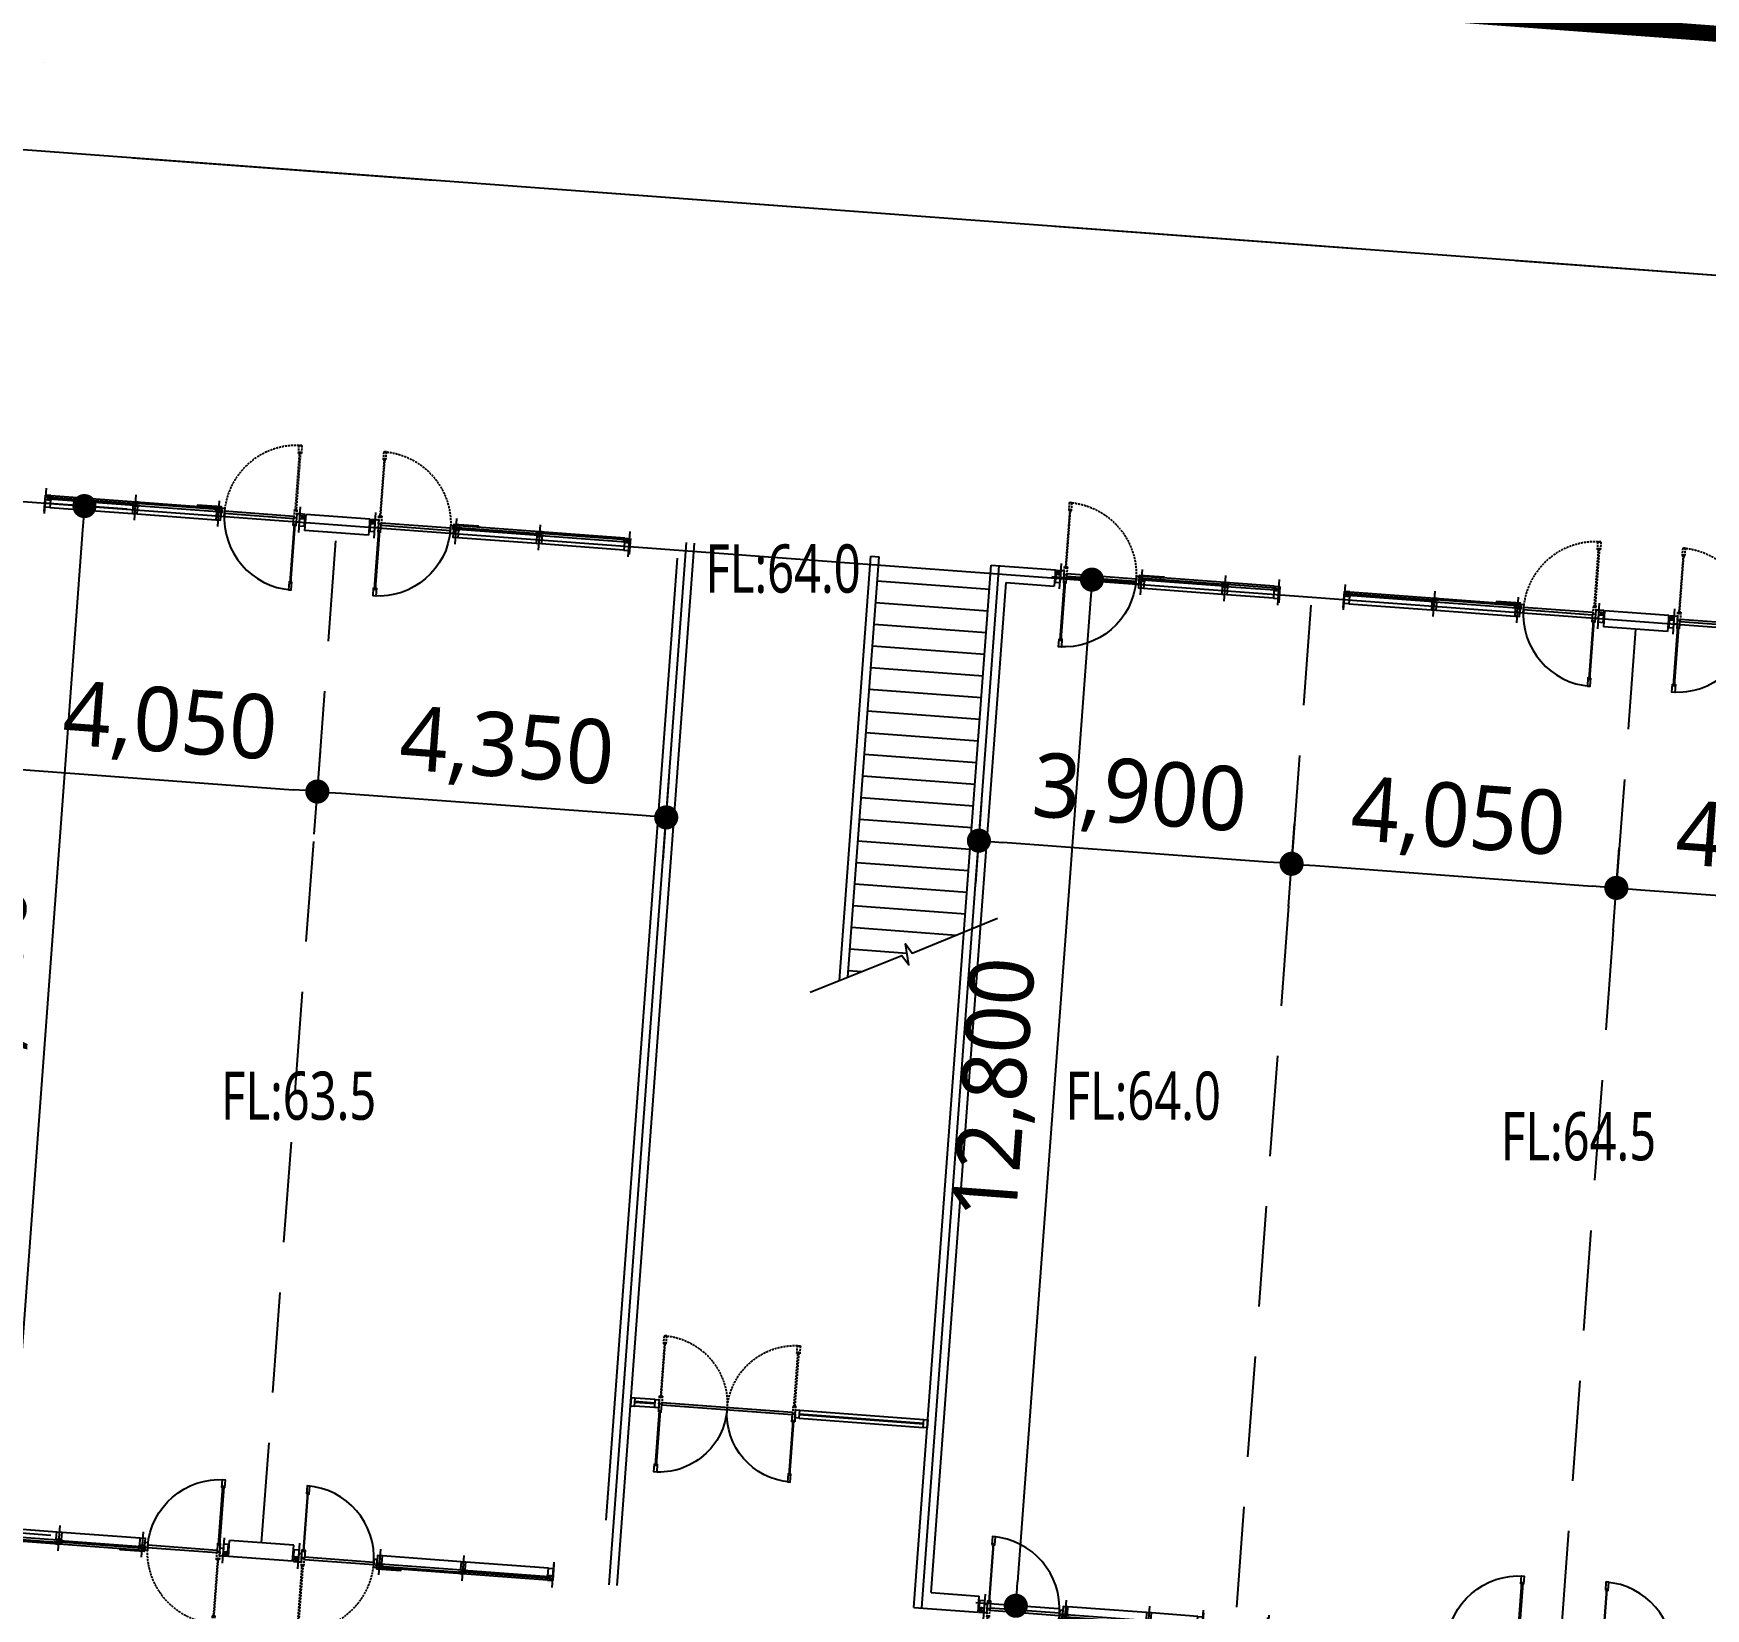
# Model space of a CAD drawing. Header units: millimetres. Extents: x 75184266 to 76346726, y -35850126 to -33679385.
# Drawn here: x 75355304 to 75376100, y -34860888 to -34841293 of the extents above; entities that cross this region are included whole.
import ezdxf
from ezdxf.xclip import XClip

# ---------------------------------------------------------------- set-up
doc = ezdxf.new("R2010")
doc.units = ezdxf.units.MM
doc.header["$LTSCALE"] = 50
doc.header["$MEASUREMENT"] = 0
doc.header["$XCLIPFRAME"] = 2
doc.header["$PDMODE"] = 1
doc.header["$PDSIZE"] = -3
for name, pattern in [('PHANTOM2', [1.25, 0.625, -0.125, 0.125, -0.125, 0.125, -0.125]), ('XR-1F-PLAN$0$CEN', [62, 60, -1, 0, -1]), ('XR-1F-PLAN$0$HIDDEN', [0.375, 0.25, -0.125]), ('XR-B1$0$XR-지하3층$0$HID1', [2.3, 1.5, -0.8]), ('XR-지하3층$0$HID1', [2.3, 1.5, -0.8]), ('XR-지하3층$0$HIDDEN', [0.375, 0.25, -0.125])]:
    doc.linetypes.add(name, pattern=pattern)
doc.layers.get('0').update_dxf_attribs({"linetype": 'CONTINUOUS'})
doc.layers.get('Defpoints').update_dxf_attribs({"color": 51, "linetype": 'CONTINUOUS'})
for name, color, linetype in [('AA-MKXS', 3, 'CONTINUOUS'), ('XR-1F-PLAN$0$A-CEN02', 27, 'XR-1F-PLAN$0$CEN'), ('XR-1F-PLAN$0$A-DOR-FRAME', 7, 'CONTINUOUS'), ('XR-1F-PLAN$0$A-DOR-GL', 142, 'CONTINUOUS'), ('XR-1F-PLAN$0$A-DOR-HID', 9, 'XR-1F-PLAN$0$HIDDEN'), ('XR-1F-PLAN$0$A-DOR-TRACE', 8, 'CONTINUOUS'), ('XR-1F-PLAN$0$A-FRAME', 1, 'CONTINUOUS'), ('XR-1F-PLAN$0$A-HDCP7', 7, 'CONTINUOUS'), ('XR-1F-PLAN$0$A-WIN-ELE8', 8, 'CONTINUOUS'), ('XR-B1$0$00_블럭계획고', 7, 'CONTINUOUS'), ('XR-지하3층$0$보도라인', 7, 'CONTINUOUS')]:
    doc.layers.add(name, color=color, linetype=linetype)
for name, color, linetype, plot in [('XR-B1$0$XR-지하3층$0$DEFPOINT', 142, 'CONTINUOUS', False), ('XR-지하3층$0$DEFPOINT', 142, 'CONTINUOUS', False), ('건축', 8, 'CONTINUOUS', False)]:
    doc.layers.add(name, color=color, linetype=linetype, plot=plot)
doc.layers.add('XR-지하3층$0$$-길가장자리선', color=7, linetype='CONTINUOUS', lineweight=0)
doc.layers.add('XR-지하3층$0$0_plan', color=7, linetype='CONTINUOUS', lineweight=0)
doc.styles.add('HY각헤드라인M', font='')
doc.styles.add('XR-B1$0$HY각헤드라인M', font='')
doc.styles.add('XR-지하3층$0$SIM', font='simplex.shx')
doc.styles.add('XR-지하3층$0$돋움', font='', dxfattribs={"width": 0.9})
doc.styles.add('XR-지하3층$0$맑은고딕', font='')
doc.styles.get('HY각헤드라인M').set_extended_font_data('Malgun Gothic')
doc.styles.get('XR-B1$0$HY각헤드라인M').set_extended_font_data('Malgun Gothic')
doc.styles.get('XR-지하3층$0$돋움').set_extended_font_data('Dotum')
doc.styles.get('XR-지하3층$0$맑은고딕').set_extended_font_data('Malgun Gothic')
doc.dimstyles.new('XR-지하3층$0$20110829_평면도_면적조정$0$std_style', dxfattribs={"dimscale": 400, "dimtxt": 3, "dimasz": 1, "dimexe": 1.5, "dimexo": 2, "dimgap": 1, "dimtad": 1, "dimtoh": 1, "dimdec": 0, "dimzin": 0, "dimdsep": 46, "dimtxsty": 'XR-지하3층$0$돋움', "dimblk": 'XR-지하3층$0$20110829_평면도_면적조정$0$01420DDOT01', "dimblk1": 'XR-지하3층$0$20110829_평면도_면적조정$0$01420DDOT01', "dimblk2": 'XR-지하3층$0$20110829_평면도_면적조정$0$01420DDOT01', "dimcen": 2.5, "dimdle": 8, "dimclrd": 256, "dimclre": 256, "dimclrt": 256, "dimadec": 0, "dimazin": 0, "dimtfac": 1, "dimtdec": 0, "dimtix": 1, "dimtmove": 2, "dimatfit": 3, "dimldrblk": 'XR-지하3층$0$20110829_평면도_면적조정$0$_ClosedBlank', "dimfxl": 1, "dimtolj": 1, "dimtzin": 0, "dimlwd": -1, "dimlwe": -1, "dimarcsym": 0})
doc.dimstyles.new('XR-지하3층$0$NDIM', dxfattribs={"dimtxt": 3, "dimasz": 1, "dimexe": 2, "dimexo": 5, "dimgap": 1, "dimtad": 1, "dimdec": 0, "dimrnd": 0.25, "dimdsep": 46, "dimlunit": 6, "dimtxsty": 'XR-지하3층$0$SIM', "dimblk": 'XR-지하3층$0$DIMDOT', "dimcen": 5, "dimclrd": 2, "dimclre": 2, "dimclrt": 6, "dimadec": 0, "dimazin": 0, "dimtfac": 1, "dimtdec": 0, "dimtix": 1, "dimtmove": 2, "dimatfit": 1, "dimldrblk": 'XR-지하3층$0$DIMDOT', "dimfxl": 1.5, "dimtolj": 1, "dimtzin": 0, "dimarcsym": 0})

# ---------------------------------------------------------------- blocks, each defined once
blk = doc.blocks.new('XR-지하3층$0$_Dot')
at = {"color": 0, "lineweight": -2}
blk.add_line((-0.5, 0), (-1, 0), dxfattribs=at)
at = {"color": 0, "const_width": 0.5}
blk.add_lwpolyline([(-0.25, 0, 1), (0.25, 0, 1)], format="xyb", close=True, dxfattribs=at)
blk = doc.blocks.new('*D135')
at = {"layer": 'Defpoints', "color": 0, "ltscale": 0.01, "transparency": 16777216}
for p in [(75369199, -34848143), (75367522, -34860853), (75368252, -34860908)]:
    blk.add_point(p, dxfattribs=at)
at = {"layer": '건축', "color": 0, "linetype": 'ByBlock', "lineweight": -2, "ltscale": 0.01}
blk.add_line((75369000, -34848128), (75367970, -34848051), dxfattribs=at)
at = {"layer": '건축', "color": 0, "lineweight": -2, "ltscale": 0.01}
for p, q in [((75368446, -34848388), (75367544, -34860554)), ((75368053, -34860893), (75367023, -34860816))]:
    blk.add_line(p, q, dxfattribs=at)
at = {"layer": '건축', "color": 0, "lineweight": -2, "ltscale": 0.01, "xscale": 300, "yscale": 300, "zscale": 300}
for p, rotation in [((75368469, -34848088), 85.75825524528541), ((75367522, -34860853), 265.7582552452855)]:
    blk.add_blockref('XR-지하3층$0$_Dot', p, dxfattribs=dict(at, rotation=rotation))
at = {"layer": '건축', "color": 6, "ltscale": 0.01, "insert": (75367314, -34854420), "char_height": 800, "attachment_point": 5, "rotation": 85.7583, "style": 'XR-지하3층$0$맑은고딕'}
blk.add_mtext('\\A1;12,800', dxfattribs=at)
blk = doc.blocks.new('XR-지하3층$0$DIMDOT')
blk.add_line((-2, 0), (2, 0))
at = {"color": 3}
for radius in [0.6, 0.28]:
    blk.add_circle((0, 0), radius, dxfattribs=at)
blk = doc.blocks.new('*D137')
at = {"layer": 'Defpoints', "color": 0, "ltscale": 0.01, "transparency": 16777216}
for p in [(75356669, -34847227), (75354992, -34859937), (75355722, -34859992)]:
    blk.add_point(p, dxfattribs=at)
at = {"layer": '건축', "color": 0, "linetype": 'ByBlock', "lineweight": -2, "ltscale": 0.01}
blk.add_line((75356469, -34847212), (75355440, -34847136), dxfattribs=at)
at = {"layer": '건축', "color": 0, "lineweight": -2, "ltscale": 0.01}
for p, q in [((75355916, -34847472), (75355014, -34859638)), ((75355522, -34859977), (75354493, -34859900))]:
    blk.add_line(p, q, dxfattribs=at)
at = {"layer": '건축', "color": 0, "lineweight": -2, "ltscale": 0.01, "xscale": 300, "yscale": 300, "zscale": 300}
for p, rotation in [((75355938, -34847173), 85.75825524528541), ((75354992, -34859937), 265.7582552452855)]:
    blk.add_blockref('XR-지하3층$0$_Dot', p, dxfattribs=dict(at, rotation=rotation))
at = {"layer": '건축', "color": 6, "ltscale": 0.01, "insert": (75354784, -34853505), "char_height": 800, "attachment_point": 5, "rotation": 85.7583, "style": 'XR-지하3층$0$맑은고딕'}
blk.add_mtext('\\A1;12,800', dxfattribs=at)
blk = doc.blocks.new('*D138')
at = {"layer": 'Defpoints', "color": 0, "ltscale": 0.01, "transparency": 16777216}
for p in [(75358835, -34850724), (75358781, -34851455), (75363119, -34851777)]:
    blk.add_point(p, dxfattribs=at)
at = {"layer": '건축', "color": 0, "lineweight": -2, "ltscale": 0.01}
for p, q in [((75358796, -34851255), (75358872, -34850226)), ((75362874, -34851024), (75359135, -34850747))]:
    blk.add_line(p, q, dxfattribs=at)
at = {"layer": '건축', "color": 0, "linetype": 'ByBlock', "lineweight": -2, "ltscale": 0.01}
blk.add_line((75363134, -34851577), (75363211, -34850548), dxfattribs=at)
at = {"layer": '건축', "color": 0, "lineweight": -2, "ltscale": 0.01, "xscale": 300, "yscale": 300, "zscale": 300}
for p, rotation in [((75358835, -34850724), 175.7582552519373), ((75363174, -34851046), 355.7582552519373)]:
    blk.add_blockref('XR-지하3층$0$_Dot', p, dxfattribs=dict(at, rotation=rotation))
at = {"layer": '건축', "color": 6, "ltscale": 0.01, "insert": (75361055, -34850207), "char_height": 800, "attachment_point": 5, "rotation": 355.7583, "style": 'XR-지하3층$0$맑은고딕'}
blk.add_mtext('\\A1; 4,350', dxfattribs=at)
blk = doc.blocks.new('*D149')
at = {"layer": 'Defpoints', "color": 0, "ltscale": 0.01, "transparency": 16777216}
for p in [(75374991, -34851923), (75370898, -34852354), (75374937, -34852653)]:
    blk.add_point(p, dxfattribs=at)
at = {"layer": '건축', "color": 0, "linetype": 'ByBlock', "lineweight": -2, "ltscale": 0.01}
blk.add_line((75370913, -34852154), (75370989, -34851124), dxfattribs=at)
at = {"layer": '건축', "color": 0, "lineweight": -2, "ltscale": 0.01}
for p, q in [((75374952, -34852454), (75375028, -34851424)), ((75371251, -34851645), (75374692, -34851900))]:
    blk.add_line(p, q, dxfattribs=at)
at = {"layer": '건축', "color": 0, "lineweight": -2, "ltscale": 0.01, "xscale": 300, "yscale": 300, "zscale": 300}
for p, rotation in [((75370952, -34851623), 175.7582556734697), ((75374991, -34851923), 355.7582556734697)]:
    blk.add_blockref('XR-지하3층$0$_Dot', p, dxfattribs=dict(at, rotation=rotation))
at = {"layer": '건축', "color": 6, "ltscale": 0.01, "insert": (75373022, -34851094), "char_height": 800, "attachment_point": 5, "rotation": 355.7583, "style": 'XR-지하3층$0$맑은고딕'}
blk.add_mtext('\\A1;4,050', dxfattribs=at)
blk = doc.blocks.new('*D150')
at = {"layer": 'Defpoints', "color": 0, "ltscale": 0.01, "transparency": 16777216}
for p in [(75367063, -34851335), (75367009, -34852065), (75370898, -34852354)]:
    blk.add_point(p, dxfattribs=at)
at = {"layer": '건축', "color": 0, "lineweight": -2, "ltscale": 0.01}
for p, q in [((75367023, -34851866), (75367100, -34850836)), ((75370653, -34851601), (75367362, -34851357))]:
    blk.add_line(p, q, dxfattribs=at)
at = {"layer": '건축', "color": 0, "linetype": 'ByBlock', "lineweight": -2, "ltscale": 0.01}
blk.add_line((75370913, -34852154), (75370989, -34851124), dxfattribs=at)
at = {"layer": '건축', "color": 0, "lineweight": -2, "ltscale": 0.01, "xscale": 300, "yscale": 300, "zscale": 300}
for p, rotation in [((75367063, -34851335), 175.7582552519373), ((75370952, -34851623), 355.7582552519373)]:
    blk.add_blockref('XR-지하3층$0$_Dot', p, dxfattribs=dict(at, rotation=rotation))
at = {"layer": '건축', "color": 6, "ltscale": 0.01, "insert": (75369058, -34850800), "char_height": 800, "attachment_point": 5, "rotation": 355.7583, "style": 'XR-지하3층$0$맑은고딕'}
blk.add_mtext('\\A1;3,900', dxfattribs=at)
blk = doc.blocks.new('*D151')
at = {"layer": 'Defpoints', "color": 0, "ltscale": 0.01, "transparency": 16777216}
for p in [(75358835, -34850724), (75354742, -34851155), (75358781, -34851455)]:
    blk.add_point(p, dxfattribs=at)
at = {"layer": '건축', "color": 0, "linetype": 'ByBlock', "lineweight": -2, "ltscale": 0.01}
blk.add_line((75354757, -34850956), (75354833, -34849926), dxfattribs=at)
at = {"layer": '건축', "color": 0, "lineweight": -2, "ltscale": 0.01}
for p, q in [((75358796, -34851255), (75358872, -34850226)), ((75355096, -34850447), (75358536, -34850702))]:
    blk.add_line(p, q, dxfattribs=at)
at = {"layer": '건축', "color": 0, "lineweight": -2, "ltscale": 0.01, "xscale": 300, "yscale": 300, "zscale": 300}
for p, rotation in [((75354796, -34850425), 175.7582556734697), ((75358835, -34850724), 355.7582556734697)]:
    blk.add_blockref('XR-지하3층$0$_Dot', p, dxfattribs=dict(at, rotation=rotation))
at = {"layer": '건축', "color": 6, "ltscale": 0.01, "insert": (75356866, -34849896), "char_height": 800, "attachment_point": 5, "rotation": 355.7583, "style": 'XR-지하3층$0$맑은고딕'}
blk.add_mtext('\\A1; 4,050', dxfattribs=at)
blk = doc.blocks.new('*D182')
at = {"layer": 'Defpoints', "color": 0, "ltscale": 0.01, "transparency": 16777216}
for p in [(75379030, -34852222), (75374937, -34852653), (75378976, -34852953)]:
    blk.add_point(p, dxfattribs=at)
at = {"layer": '건축', "color": 0, "linetype": 'ByBlock', "lineweight": -2, "ltscale": 0.01}
blk.add_line((75374952, -34852454), (75375028, -34851424), dxfattribs=at)
at = {"layer": '건축', "color": 0, "lineweight": -2, "ltscale": 0.01}
for p, q in [((75378991, -34852753), (75379067, -34851724)), ((75375290, -34851945), (75378731, -34852200))]:
    blk.add_line(p, q, dxfattribs=at)
at = {"layer": '건축', "color": 0, "lineweight": -2, "ltscale": 0.01, "xscale": 300, "yscale": 300, "zscale": 300}
for p, rotation in [((75374991, -34851923), 175.7582556734697), ((75379030, -34852222), 355.7582556734697)]:
    blk.add_blockref('XR-지하3층$0$_Dot', p, dxfattribs=dict(at, rotation=rotation))
at = {"layer": '건축', "color": 6, "ltscale": 0.01, "insert": (75377061, -34851394), "char_height": 800, "attachment_point": 5, "rotation": 355.7583, "style": 'XR-지하3층$0$맑은고딕'}
blk.add_mtext('\\A1;4,050', dxfattribs=at)
blk = doc.blocks.new('XR-1F-PLAN$0$A$C10B20476')
at = {"layer": 'Defpoints'}
for p, q in [((134, 35), (110, 35)), ((110, 35), (110, 0)), ((134, 35), (134, 0))]:
    blk.add_line(p, q, dxfattribs=at)
at = {"layer": 'XR-1F-PLAN$0$A-CEN02', "linetype": 'Continuous'}
blk.add_line((318, 80), (0, 80), dxfattribs=at)
at = {"layer": 'XR-1F-PLAN$0$A-FRAME'}
for p, q in [((144, 80), (110, 80)), ((110, 56), (144, 56)), ((110, 43), (144, 43)), ((144, 20), (134, 20))]:
    blk.add_line(p, q, dxfattribs=at)
for points in [[(88, 20), (88, 80)], [(110, 35), (110, 80)], [(122, 48), (144, 48), (144, 20), (238, 20), (238, 80), (144, 80), (144, 51), (122, 51), (122, 48)]]:
    blk.add_lwpolyline(points, dxfattribs=at)
blk = doc.blocks.new('XR-1F-PLAN$0$A$C491451C1')
at = {"layer": 'Defpoints'}
for p, q in [((15, 208), (-20, 208)), ((15, 184), (15, 208)), ((45, 208), (45, 184)), ((45, 208), (80, 208)), ((15, 184), (-20, 184)), ((45, 184), (80, 184))]:
    blk.add_line(p, q, dxfattribs=at)
at = {"layer": 'XR-1F-PLAN$0$A-CEN02', "linetype": 'Continuous'}
blk.add_line((30, 0), (30, 318), dxfattribs=at)
at = {"layer": 'XR-1F-PLAN$0$A-FRAME'}
for p, q in [((24, 208), (24, 174)), ((37, 208), (37, 174)), ((0, 174), (0, 184)), ((60, 174), (60, 184))]:
    blk.add_line(p, q, dxfattribs=at)
for points in [[(0, 230), (60, 230)], [(15, 208), (45, 208)], [(29, 196), (29, 174), (0, 174), (0, 80), (60, 80), (60, 174), (32, 174), (32, 196), (29, 196)]]:
    blk.add_lwpolyline(points, dxfattribs=at)
blk = doc.blocks.new('XR-1F-PLAN$0$A$C7F517DA1')
at = {"layer": 'XR-1F-PLAN$0$A-DOR-FRAME', "ltscale": 0.5, "elevation": 0}
for points in [[(50, 1675), (60, 1675), (60, 1690), (75, 1690), (75, 1675), (85, 1675), (85, 1775), (50, 1775)], [(50, 925), (10, 925), (10, 825), (50, 825)], [(990, 925), (950, 925), (950, 825), (990, 825)]]:
    blk.add_lwpolyline(points, close=True, dxfattribs=at)
blk.add_lwpolyline([(50, 875), (50, 975), (60, 975), (60, 960), (75, 960), (75, 975), (85, 975), (85, 875), (50, 875)], dxfattribs=at)
at = {"layer": 'XR-1F-PLAN$0$A-DOR-GL', "elevation": 0}
blk.add_lwpolyline([(62, 962), (72, 962), (72, 1687), (62, 1687)], close=True, dxfattribs=at)
at = {"layer": 'XR-1F-PLAN$0$A-DOR-HID', "ltscale": 2, "elevation": 0}
blk.add_lwpolyline([(50, 875), (50, 775), (60, 775), (60, 790), (75, 790), (75, 775), (85, 775), (85, 875), (50, 875)], dxfattribs=at)
for points in [[(62, 788), (72, 788), (72, 63), (62, 63)], [(50, 75), (60, 75), (60, 60), (75, 60), (75, 75), (85, 75), (85, -25), (50, -25)]]:
    blk.add_lwpolyline(points, close=True, dxfattribs=at)
at = {"layer": 'XR-1F-PLAN$0$A-DOR-HID', "ltscale": 2}
blk.add_arc((50, 875, 0), 900, 270, 0, dxfattribs=at)
at = {"layer": 'XR-1F-PLAN$0$A-DOR-TRACE'}
blk.add_arc((50, 875, 0), 900, 0, 90, dxfattribs=at)
at = {"layer": 'XR-1F-PLAN$0$A-WIN-ELE8'}
for p, q in [((85, 890, 0), (950, 890, 0)), ((85, 860, 0), (950, 860, 0))]:
    blk.add_line(p, q, dxfattribs=at)
blk = doc.blocks.new('Showwindow-8.1')
at = {"layer": 'AA-MKXS', "ltscale": 0.5}
for p, q in [((-3650, -150, 0), (-3650, 50, 0)), ((-400, -150), (-400, 50)), ((-400, 50), (400, 50, 0)), ((400, -150, 0), (400, 50, 0)), ((3650, -150, 0), (3650, 50, 0)), ((-410, -150, 0), (-410, -128, 0)), ((-400, -150), (400, -150, 0))]:
    blk.add_line(p, q, dxfattribs=at)
at = {"layer": 'XR-1F-PLAN$0$A-DOR-GL'}
for points in [[(-3595, -104), (-3595, -128), (-2535, -128), (-2535, -104)], [(-1495, -104), (-1495, -128), (-2505, -128), (-2505, -104)], [(1495, -104), (1495, -128), (2505, -128), (2505, -104)], [(3595, -104), (3595, -128), (2535, -128), (2535, -104)]]:
    blk.add_lwpolyline(points, close=True, dxfattribs=at)
at = {"layer": 'XR-1F-PLAN$0$A-FRAME'}
for p, q in [((-3640, -150, 0), (-3640, -128, 0)), ((-3580, -150, 0), (-3580, -128, 0)), ((-2550, -150, 0), (-2550, -128, 0)), ((-2490, -150, 0), (-2490, -128, 0)), ((-470, -150, 0), (-470, -128, 0)), ((410, -150, 0), (410, -128, 0)), ((470, -150, 0), (470, -128, 0)), ((2490, -150, 0), (2490, -128, 0)), ((2550, -150, 0), (2550, -128, 0)), ((3580, -150, 0), (3580, -128, 0)), ((3640, -150, 0), (3640, -128, 0))]:
    blk.add_line(p, q, dxfattribs=at)
at = {"layer": 'XR-1F-PLAN$0$A-HDCP7'}
for points in [[(-1750, -150), (-1450, -150), (-1450, -165), (-1750, -165)], [(1750, -150), (1450, -150), (1450, -165), (1750, -165)]]:
    blk.add_lwpolyline(points, close=True, dxfattribs=at)
at = {"layer": 'XR-1F-PLAN$0$A-WIN-ELE8'}
for p, q in [((-3580, 0, 0), (-2550, 0)), ((-3580, -150, 0), (-1510, -150)), ((-2490, 0), (-1510, 0)), ((2490, 0), (1510, 0)), ((3580, -150, 0), (1510, -150)), ((3580, 0, 0), (2550, 0))]:
    blk.add_line(p, q, dxfattribs=at)
at = {"layer": 'XR-1F-PLAN$0$A-DOR-FRAME', "ltscale": 600, "extrusion": (0, 0, -1), "zscale": -1}
blk.add_blockref('XR-1F-PLAN$0$A$C7F517DA1', (460, -975, 0), dxfattribs=at)
at = {"layer": 'XR-1F-PLAN$0$A-DOR-FRAME', "ltscale": 600, "extrusion": (0, 0, -1), "xscale": -1, "zscale": -1}
blk.add_blockref('XR-1F-PLAN$0$A$C7F517DA1', (-460, -975, 0), dxfattribs=at)
at = {"layer": 'XR-1F-PLAN$0$A-FRAME', "rotation": 90}
blk.add_blockref('XR-1F-PLAN$0$A$C10B20476', (-3560, -238, 0), dxfattribs=at)
at = {"layer": 'XR-1F-PLAN$0$A-FRAME', "ltscale": 0.5, "extrusion": (0, 0, -1), "zscale": -1, "rotation": 180}
for p in [(2550, 80), (1510, 80)]:
    blk.add_blockref('XR-1F-PLAN$0$A$C491451C1', p, dxfattribs=at)
at = {"layer": 'XR-1F-PLAN$0$A-FRAME', "extrusion": (0, 0, -1), "xscale": -1, "zscale": -1, "rotation": 270}
blk.add_blockref('XR-1F-PLAN$0$A$C10B20476', (390, -238), dxfattribs=at)
at = {"layer": 'XR-1F-PLAN$0$A-FRAME', "extrusion": (0, 0, -1), "zscale": -1, "rotation": 90}
blk.add_blockref('XR-1F-PLAN$0$A$C10B20476', (-390, -238), dxfattribs=at)
at = {"layer": 'XR-1F-PLAN$0$A-FRAME', "ltscale": 0.5, "extrusion": (0, 0, -1), "xscale": -1, "zscale": -1, "rotation": 180}
for p in [(-1510, 80), (-2550, 80)]:
    blk.add_blockref('XR-1F-PLAN$0$A$C491451C1', p, dxfattribs=at)
at = {"layer": 'XR-1F-PLAN$0$A-FRAME', "xscale": -1, "rotation": 270}
blk.add_blockref('XR-1F-PLAN$0$A$C10B20476', (3560, -238, 0), dxfattribs=at)
blk = doc.blocks.new('SW-3.9')
at = {"layer": 'AA-MKXS', "ltscale": 0.5}
for p, q in [((0, 200), (0, 0)), ((2800, 200, 0), (2800, 0, 0))]:
    blk.add_line(p, q, dxfattribs=at)
at = {"layer": 'XR-1F-PLAN$0$A-DOR-GL', "elevation": 0}
for points in [[(1095, 154), (1095, 178), (2105, 178), (2105, 154)], [(2745, 154), (2745, 178), (2135, 178), (2135, 154)]]:
    blk.add_lwpolyline(points, close=True, dxfattribs=at)
at = {"layer": 'XR-1F-PLAN$0$A-FRAME'}
for p, q in [((10, 200), (10, 178)), ((70, 200), (70, 178)), ((2090, 200), (2090, 178)), ((2150, 200), (2150, 178)), ((2730, 200, 0), (2730, 178, 0)), ((2790, 200, 0), (2790, 178, 0))]:
    blk.add_line(p, q, dxfattribs=at)
at = {"layer": 'XR-1F-PLAN$0$A-HDCP7', "elevation": 0}
blk.add_lwpolyline([(1350, 200), (1050, 200), (1050, 215), (1350, 215)], close=True, dxfattribs=at)
at = {"layer": 'XR-1F-PLAN$0$A-WIN-ELE8'}
for p, q in [((2730, 200, 0), (1110, 200, 0)), ((2090, 50, 0), (1110, 50, 0)), ((2730, 50, 0), (2150, 50, 0))]:
    blk.add_line(p, q, dxfattribs=at)
at = {"layer": 'XR-1F-PLAN$0$A-DOR-FRAME', "ltscale": 600, "extrusion": (0, 0, -1), "zscale": -1, "rotation": 179.9999999825117}
blk.add_blockref('XR-1F-PLAN$0$A$C7F517DA1', (-60, 1025, 0), dxfattribs=at)
at = {"layer": 'XR-1F-PLAN$0$A-FRAME'}
for p, rotation in [((-10, 288, 0), 270.0000000174883), ((2710, 288, 0), 270.0000000174886)]:
    blk.add_blockref('XR-1F-PLAN$0$A$C10B20476', p, dxfattribs=dict(at, rotation=rotation))
at = {"layer": 'XR-1F-PLAN$0$A-FRAME', "ltscale": 0.5, "extrusion": (0, 0, -1), "zscale": -1}
for p in [(-1110, -30, 0), (-2150, -30, 0)]:
    blk.add_blockref('XR-1F-PLAN$0$A$C491451C1', p, dxfattribs=at)
blk = doc.blocks.new('XR-1F-PLAN$0$양개문')
at = {"layer": 'XR-1F-PLAN$0$A-DOR-FRAME', "ltscale": 0.5}
for points in [[(50, 800), (60, 800), (60, 815), (75, 815), (75, 800), (85, 800), (85, 900), (50, 900)], [(1750, 800), (1740, 800), (1740, 815), (1725, 815), (1725, 800), (1715, 800), (1715, 900), (1750, 900)], [(50, 100), (0, 100), (0, 0), (50, 0)], [(50, 150), (60, 150), (60, 135), (75, 135), (75, 150), (85, 150), (85, 50), (50, 50)], [(1750, 150), (1740, 150), (1740, 135), (1725, 135), (1725, 150), (1715, 150), (1715, 50), (1750, 50)], [(1800, 100), (1750, 100), (1750, 0), (1800, 0)]]:
    blk.add_lwpolyline(points, close=True, dxfattribs=at)
at = {"layer": 'XR-1F-PLAN$0$A-DOR-GL'}
for points in [[(62, 137), (72, 137), (72, 812), (62, 812)], [(1737, 137), (1727, 137), (1727, 812), (1737, 812)]]:
    blk.add_lwpolyline(points, close=True, dxfattribs=at)
at = {"layer": 'XR-1F-PLAN$0$A-DOR-HID', "ltscale": 2}
for points in [[(50, -50), (60, -50), (60, -35), (75, -35), (75, -50), (85, -50), (85, 50), (50, 50)], [(1750, -50), (1740, -50), (1740, -35), (1725, -35), (1725, -50), (1715, -50), (1715, 50), (1750, 50)], [(62, -37), (72, -37), (72, -712), (62, -712)], [(1737, -37), (1727, -37), (1727, -712), (1737, -712)], [(50, -700), (60, -700), (60, -715), (75, -715), (75, -700), (85, -700), (85, -800), (50, -800)], [(1750, -700), (1740, -700), (1740, -715), (1725, -715), (1725, -700), (1715, -700), (1715, -800), (1750, -800)]]:
    blk.add_lwpolyline(points, close=True, dxfattribs=at)
for centre, start, end in [((50, 50), 270, 0), ((1750, 50), 180, 270)]:
    blk.add_arc(centre, 850, start, end, dxfattribs=at)
at = {"layer": 'XR-1F-PLAN$0$A-DOR-TRACE'}
for centre, start, end in [((50, 50), 360, 90), ((1750, 50), 90, 180)]:
    blk.add_arc(centre, 850, start, end, dxfattribs=at)
at = {"layer": 'XR-1F-PLAN$0$A-WIN-ELE8'}
for p, q in [((1715, 65), (85, 65)), ((1715, 35), (85, 35))]:
    blk.add_line(p, q, dxfattribs=at)
blk = doc.blocks.new('XR-지하3층$0$20110829_평면도_면적조정$0$01420DDOT01')
blk.add_line((-1.5, 0), (1.5, 0))
at = {"const_width": 0.5}
blk.add_lwpolyline([(-0.25, 0, 1), (0.25, 0, 1)], format="xyb", close=True, dxfattribs=at)
blk = doc.blocks.new('*D234')
at = {"layer": 'Defpoints', "color": 0, "transparency": 16777216}
for p in [(75355963, -34834675, 0), (75518258, -34836691), (75517519, -34846658, 0)]:
    blk.add_point(p, dxfattribs=at)
at = {"layer": '건축'}
for p, q in [((75356022, -34833877), (75356746, -34824111)), ((75357101, -34824739), (75517859, -34836662)), ((75517578, -34845860), (75518303, -34836093))]:
    blk.add_line(p, q, dxfattribs=at)
at = {"layer": '건축', "xscale": 400, "yscale": 400, "zscale": 400}
for p, rotation in [((75356702, -34824709), 175.7582552519373), ((75518258, -34836691), 355.7582552519373)]:
    blk.add_blockref('XR-지하3층$0$20110829_평면도_면적조정$0$01420DDOT01', p, dxfattribs=dict(at, rotation=rotation))
at = {"layer": '건축', "insert": (75437576, -34829403), "char_height": 1800, "attachment_point": 5, "rotation": 355.7583, "style": 'XR-지하3층$0$돋움'}
blk.add_mtext('\\A1;162000', dxfattribs=at)
blk = doc.blocks.new('XR-지하3층$0$20110829_평면도_면적조정$0$_ClosedBlank')
at = {"color": 0, "linetype": 'ByBlock', "lineweight": -2}
for p, q in [((-1, 0.167), (0, 0)), ((-1, 0.167), (-1, -0.167)), ((0, 0), (-1, -0.167))]:
    blk.add_line(p, q, dxfattribs=at)
blk = doc.blocks.new('11111111')
at = {"layer": 'XR-B1$0$XR-지하3층$0$DEFPOINT', "linetype": 'XR-B1$0$XR-지하3층$0$HID1', "ltscale": 50}
blk.add_lwpolyline([(77060562, -34332853), (77063587, -34317853), (77063649, -34280876), (77066707, -34245876), (77066734, -34229679), (76979951, -34223236), (76855438, -34213992, -0.110486), (76808135, -34238483), (76803058, -34244661), (76799605, -34368327), (76804810, -34373679), (76934251, -34373677), (76959243, -34369677), (76989587, -34369677), (77004594, -34370677), (77051655, -34370675), (77060514, -34361831)], format="xyb", close=True, dxfattribs=at)
at = {"layer": 'XR-B1$0$00_블럭계획고', "color": 3, "style": 'XR-B1$0$HY각헤드라인M', "width": 0.75}
for s, p in [('FL:64.0', (76868648, -34219851)), ('FL:63.5', (76862623, -34226409)), ('FL:64.0', (76873128, -34226409)), ('FL:64.5', (76878542, -34226913))]:
    blk.add_text(s, height=600, rotation=0, dxfattribs=at).set_placement(p)
blk = doc.blocks.new('XR-지하3층$0$A$C723B38EE')
at = {"layer": 'XR-지하3층$0$$-길가장자리선', "color": 8}
blk.add_lwpolyline([(187.575, 340.478, 0.170081), (242.093, 381.569)], format="xyb", dxfattribs=at)
at = {"layer": 'XR-지하3층$0$0_plan', "color": 8}
blk.add_lwpolyline([(0.288, 354.688, 0.009046), (6.339, 355.041, -0.06989), (137.259, 346.764, 0.552713), (247.348, 461.749), (214.687, 591.718, 0.017723), (212.963, 597.674, 0.017723)], format="xyb", dxfattribs=at)
at = {"layer": 'XR-지하3층$0$DEFPOINT', "linetype": 'XR-지하3층$0$HID1', "ltscale": 50}
blk.add_lwpolyline([(439.7, 226.504), (442.725, 241.504), (442.787, 278.481), (445.845, 313.481), (445.872, 329.678), (359.089, 336.121), (234.575, 345.365, -0.110486), (187.273, 320.874), (182.196, 314.697), (178.743, 191.031), (183.947, 185.678), (313.388, 185.68), (338.38, 189.68), (368.725, 189.68), (383.732, 188.681), (430.793, 188.682), (439.652, 197.526)], format="xyb", close=True, dxfattribs=at)
at = {"layer": 'XR-지하3층$0$보도라인', "color": 8}
for points in [[(15.146, 355.633), (15.269, 353.998, 0.405547), (21.522, 348.451, -0.049566), (113.107, 343.49), (128.463, 343.907, -0.003899), (135.607, 342.508), (136.496, 342.327, 0.04944), (155.826, 340.341), (171.534, 337.975, 0.081523), (174.773, 338.039, 0.214435), (243.914, 385.835, 0.450552), (241.231, 394.414), (238.187, 395.777)], [(224.108, 345.424, 0.090628), (252.758, 375.488)]]:
    blk.add_lwpolyline(points, format="xyb", dxfattribs=at)
blk.add_arc((156.182, 438.839), 101, 288.03954, 326.27527, dxfattribs=at)

msp = doc.modelspace()

# ---------------------------------------------------------------- linework, layer by layer
at = {"layer": '건축', "ltscale": 0.5}
for p, q in [((75355446.7, -34841657.6), (75355446.7, -34841657.6)), ((75350478, -34846767.6), (75411986.2, -34851329.6)), ((75362465.4, -34860592.1), (75363427, -34847627.7)), ((75362565.2, -34860599.5), (75363526.7, -34847635.1)), ((75362424.9, -34859786.9), (75363312.5, -34847819.8)), ((75366255, -34860873.2), (75367216.6, -34847908.8)), ((75366354.8, -34860880.6), (75367316.3, -34847916.2)), ((75367216.6, -34847908.8), (75368014.4, -34847967.9)), ((75366469.3, -34860688.5), (75367401.2, -34848123)), ((75367401.2, -34848123), (75367999.6, -34848167.4)), ((75366469.3, -34860688.5), (75367067.6, -34860732.9)), ((75366255, -34860873.2), (75367052.8, -34860932.3))]:
    msp.add_line(p, q, dxfattribs=at)
at = {"layer": '건축', "linetype": 'XR-지하3층$0$HIDDEN', "ltscale": 100}
for p, q in [((75358142.1, -34860070.9), (75359074.1, -34847505.4)), ((75371190.8, -34848404.1), (75370258.9, -34860969.6)), ((75375229.7, -34848703.6), (75374297.8, -34861269.1))]:
    msp.add_line(p, q, dxfattribs=at)
at = {"layer": '건축'}
for p, q in [((75365329.3, -34853074.4), (75365720.7, -34847797.8)), ((75365432.7, -34853032.9), (75365820.4, -34847805.2)), ((75365720.7, -34847797.8), (75365820.4, -34847805.2)), ((75365798.2, -34848104.4), (75367194.4, -34848207.9)), ((75365778.2, -34848373.7), (75367174.4, -34848477.2)), ((75365758.3, -34848642.9), (75367154.4, -34848746.5)), ((75365738.3, -34848912.2), (75367134.5, -34849015.7)), ((75365718.3, -34849181.4), (75367114.5, -34849285)), ((75365698.4, -34849450.7), (75367094.5, -34849554.2)), ((75365678.4, -34849720), (75367074.6, -34849823.5)), ((75365658.4, -34849989.2), (75367054.6, -34850092.8)), ((75365638.5, -34850258.5), (75367034.6, -34850362)), ((75365618.5, -34850527.7), (75367014.7, -34850631.3)), ((75365598.5, -34850797), (75366994.7, -34850900.6)), ((75365578.5, -34851066.3), (75366974.7, -34851169.8)), ((75365558.6, -34851335.5), (75366954.7, -34851439.1)), ((75365538.6, -34851604.8), (75366934.8, -34851708.3)), ((75365518.6, -34851874), (75366914.8, -34851977.6)), ((75365498.7, -34852143.3), (75366894.8, -34852246.9)), ((75365478.7, -34852412.6), (75366780.3, -34852509.1)), ((75365458.7, -34852681.8), (75366167.3, -34852734.4)), ((75365438.8, -34852951.1), (75365605.6, -34852963.5)), ((75363030.5, -34858387), (75362780.8, -34858368.5)), ((75363033.8, -34858342.2), (75362784.1, -34858323.6)), ((75363034.6, -34858332.2), (75362784.8, -34858313.7)), ((75363037.9, -34858287.3), (75362788.2, -34858268.8)), ((75364832.7, -34858420.4), (75366378.3, -34858535.1)), ((75364825.3, -34858520.1), (75366370.9, -34858634.8)), ((75364828.6, -34858475.3), (75366374.2, -34858589.9)), ((75364829.4, -34858465.3), (75366375, -34858579.9))]:
    msp.add_line(p, q, dxfattribs=at)
at = {"layer": '건축', "linetype": 'PHANTOM2', "ltscale": 50, "const_width": 200}
msp.add_lwpolyline([(75558575, -34961553.7), (75561600, -34946553.7), (75561662, -34909408.3), (75564720.4, -34874408.3), (75564752.3, -34855292.5), (75475186.2, -34848643), (75349448.2, -34839308.1, -0.1151176), (75301449.9, -34864222.7), (75295101, -34871948.7), (75291583.8, -34997908.7), (75298555.5, -35005077.8), (75429502.2, -35005076.4), (75454494.2, -35001076.2), (75484500.6, -35001075.9), (75499507.3, -35002075.7), (75547909.7, -35002074.4), (75558525.1, -34991476.6)], format="xyb", close=True, dxfattribs=at)
at = {"layer": '건축'}
msp.add_lwpolyline([(75364963.5, -34853221.4), (75366106.2, -34852762.3), (75366190.8, -34852878.6), (75366148.3, -34852617.9), (75366232.8, -34852734.2), (75367293.4, -34852298.2)], dxfattribs=at)
at = {"layer": '건축', "ltscale": 600}
for points in [[(75362788.2, -34858268.8), (75362738.3, -34858265.1), (75362730.9, -34858364.8), (75362780.8, -34858368.5)], [(75366378.3, -34858535.1), (75366428.2, -34858538.8), (75366420.8, -34858638.5), (75366370.9, -34858634.8)]]:
    msp.add_lwpolyline(points, close=True, dxfattribs=at)

# ---------------------------------------------------------------- block references
at = {"layer": '건축', "ltscale": 0.5}
ref = msp.add_blockref('XR-지하3층$0$A$C723B38EE', (75115875.3, -35187756.2), dxfattribs=dict(at, xscale=999.9999999999998, yscale=999.9999999999998, zscale=999.9999999999998))
XClip(ref).set_block_clipping_path([(137.7798442268, 119.9958357572), (497.8511876765, 396.6664658143)])
at = {"layer": '건축'}
msp.add_blockref('11111111', (-1504986.9, -628399), dxfattribs=at)
for name, p, rotation in [('Showwindow-8.1', (75359077.8, -34847455.5, 0), 175.7582056840305), ('SW-3.9', (75367999.6, -34848167.4), 355.7582056868995), ('Showwindow-8.1', (75375233.4, -34848653.8, 0), 175.7582056840305)]:
    msp.add_blockref(name, p, dxfattribs=dict(at, rotation=rotation))
at = {"layer": '건축', "xscale": -1}
for name, p, rotation in [('XR-1F-PLAN$0$양개문', (75363037.6, -34858287.3), 175.7582554285228), ('Showwindow-8.1', (75358138.4, -34860120.8, 0), 355.7583051670322), ('SW-3.9', (75367067.6, -34860732.9), 175.7583051641631), ('Showwindow-8.1', (75374294.1, -34861319, 0), 355.7583051670322)]:
    msp.add_blockref(name, p, dxfattribs=dict(at, rotation=rotation))

# ---------------------------------------------------------------- texts
at = {"layer": '건축', "style": 'HY각헤드라인M', "width": 0.75}
for s, p in [('FL:64.0', (75363660.8, -34848249.8)), ('FL:63.5', (75357636.5, -34854807.7)), ('FL:64.0', (75368141, -34854807.7)), ('FL:64.5', (75373554.7, -34855312.4))]:
    msp.add_text(s, height=600, rotation=0, dxfattribs=at).set_placement(p)

# ---------------------------------------------------------------- dimensions: what is measured, and where the dimension line sits
at = {"layer": '건축'}
dim = msp.add_linear_dim(base=(75518258.2, -34836691.4), p1=(75355962.8, -34834675.2, 0), p2=(75517519.1, -34846657.5, 0), angle=355.75826, dimstyle='XR-지하3층$0$20110829_평면도_면적조정$0$std_style', override={"dimtxt": 4.5}, dxfattribs=at)
dim.commit()
dim.dimension.update_dxf_attribs({"geometry": '*D234', "text_midpoint": (75437576.3, -34829402.6)})
at = {"layer": '건축', "ltscale": 0.01}
for base, p1, p2, angle, picture, middle in [((75354991.5, -34859937.5), (75356668.7, -34847226.7), (75355721.9, -34859991.7), 265.75826, '*D137', (75354783.9, -34853504.5)), ((75367521.9, -34860853.4), (75369199.1, -34848142.6), (75368252.4, -34860907.5), 265.75826, '*D135', (75367314.3, -34854420.4)), ((75367062.8, -34851334.6, 0), (75370897.9, -34852353.5, 0), (75367008.6, -34852065.1, 0), 175.75826, '*D150', (75369057.7, -34850800.3, 0)), ((75374991, -34851922.6, 0), (75370897.9, -34852353.5, 0), (75374936.8, -34852653.1, 0), 355.75826, '*D149', (75373021.9, -34851094.3, 0)), ((75379029.9, -34852222.2, 0), (75374936.8, -34852653.1, 0), (75378975.7, -34852952.6, 0), 355.75826, '*D182', (75377060.8, -34851393.9, 0))]:
    dim = msp.add_linear_dim(base=base, p1=p1, p2=p2, angle=angle, dimstyle='XR-지하3층$0$NDIM', override={"dimtxt": 800, "dimasz": 300, "dimexe": 500, "dimexo": 200, "dimgap": 200, "dimtxsty": 'XR-지하3층$0$맑은고딕', "dimblk1": 'XR-지하3층$0$_Dot', "dimblk2": 'XR-지하3층$0$_Dot', "dimsah": 1, "dimdle": 200, "dimclrd": 0, "dimclre": 0}, dxfattribs=at)
    dim.commit()
    dim.dimension.update_dxf_attribs({"geometry": picture, "text_midpoint": middle})
for p1, angle, picture, middle in [((75354742.3, -34851155.3, 0), 355.75826, '*D151', (75356866.2, -34849896.1, 0)), ((75363119.4, -34851776.6, 0), 175.75826, '*D138', (75361054.8, -34850206.7, 0))]:
    dim = msp.add_linear_dim(base=(75358835.4, -34850724.4, 0), p1=p1, p2=(75358781.2, -34851454.9, 0), angle=angle, text=' <>', dimstyle='XR-지하3층$0$NDIM', override={"dimtxt": 800, "dimasz": 300, "dimexe": 500, "dimexo": 200, "dimgap": 200, "dimtxsty": 'XR-지하3층$0$맑은고딕', "dimblk1": 'XR-지하3층$0$_Dot', "dimblk2": 'XR-지하3층$0$_Dot', "dimsah": 1, "dimdle": 200, "dimclrd": 0, "dimclre": 0}, dxfattribs=at)
    dim.commit()
    dim.dimension.update_dxf_attribs({"geometry": picture, "text_midpoint": middle})

doc.saveas('drawing.dxf')
